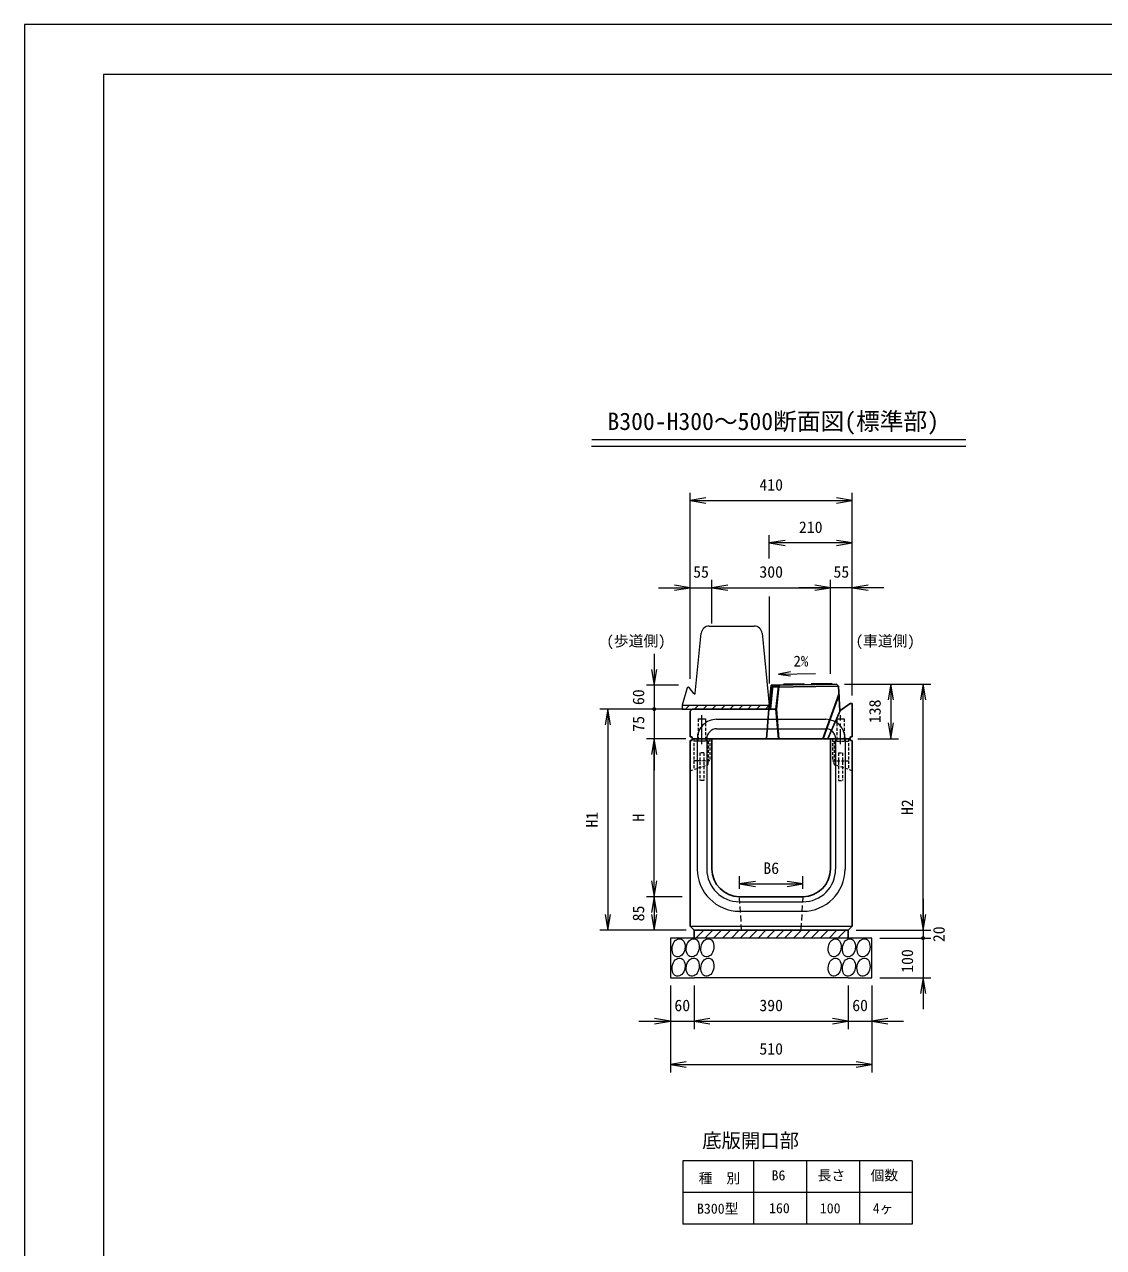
# Model space of a CAD drawing. Units: millimetres at full size, sheet at 1:20. Extents: x 0 to 8400, y 0 to 5940.
# Drawn here: x 0 to 2730, y 2844 to 5940 of the extents above; entities that cross this region are included whole.
import ezdxf
from ezdxf.enums import TextEntityAlignment as Align

# ---------------------------------------------------------------- set-up
doc = ezdxf.new("R2010")
doc.units = ezdxf.units.MM
doc.header["$LTSCALE"] = 20
for name, pattern in [('USER1', [0.5625, 0.375, -0.1875]), ('USER2', [1.125, 0.75, -0.375]), ('USER3', [3, 1.875, -0.375, 0.375, -0.375])]:
    doc.linetypes.add(name, pattern=pattern)
for name, color, linetype, lineweight in [('0_2', 7, 'Continuous', 25), ('1', 7, 'Continuous', 9), ('ACC(細線）', 4, 'USER1', 13), ('CON2(細線）', 6, 'Continuous', 13), ('CON（太線）', 1, 'Continuous', 25), ('TEXT(細線）', 1, 'Continuous', 13), ('WORKLAYER', 2, 'Continuous', 25), ('寸法線', 7, 'Continuous', 9), ('構造物-寸法', 7, 'Continuous', 9)]:
    doc.layers.add(name, color=color, linetype=linetype, lineweight=lineweight)
doc.styles.add('ＭＳ ゴシック', font='')
doc.styles.get('ＭＳ ゴシック').set_extended_font_data('MS Gothic')

# ---------------------------------------------------------------- blocks, each defined once
blk = doc.blocks.new('filled_dot')
at = {"color": 0, "linetype": 'Continuous', "lineweight": -2, "const_width": 1.25}
blk.add_lwpolyline([(-0.625, 0, 1), (0.625, 0, 1)], format="xyb", close=True, dxfattribs=at)
blk = doc.blocks.new('open_arrow')
at = {"color": 0, "linetype": 'Continuous', "lineweight": -2}
blk.add_lwpolyline([(7.5, 1.25), (0, 0), (7.5, -1.25)], dxfattribs=at)

msp = doc.modelspace()

# ---------------------------------------------------------------- linework, layer by layer
at = {"layer": '0_2', "lineweight": 13}
for p, q in [((1697.45, 4247.15), (1712.65, 4399.17)), ((1732.55, 4417.18), (1846.35, 4417.18)), ((1866.25, 4399.17), (1884.45, 4217.18)), ((1676.97, 4260.85), (1664.45, 4217.18)), ((1693.88, 4246.12), (1681.7, 4261.76)), ((1664.45, 4217.18), (1664.45, 4207.18)), ((1664.45, 4217.18), (1884.45, 4217.18)), ((1664.45, 4207.18), (1883.45, 4207.18))]:
    msp.add_line(p, q, dxfattribs=at)
at = {"layer": '0_2', "color": 3}
for p, q in [((1908.73, 4264.44), (1893.73, 4264.44)), ((1902.52, 4207.18), (1908.73, 4264.44)), ((1911.93, 4267.68), (1908.73, 4264.44)), ((1883.45, 4207.18), (1877.24, 4132.18)), ((1902.52, 4207.18), (1883.45, 4207.18)), ((1902.52, 4207.18), (1908.73, 4132.18))]:
    msp.add_line(p, q, dxfattribs=at)
at = {"layer": '0_2', "lineweight": 13}
for centre, radius, start, end in [((1732.55, 4397.18), 20, 90, 174.28941), ((1846.35, 4397.18), 20, 5.71059, 90), ((1679.57, 4260.1), 2.7, 37.91649, 164), ((1695.46, 4247.35), 2, 217.91649, 354.28941)]:
    msp.add_arc(centre, radius, start, end, dxfattribs=at)
at = {"layer": '1'}
for p, q in [((1434.94, 4872.72), (2381.68, 4872.72)), ((1435.53, 4889.13), (2382.26, 4889.13))]:
    msp.add_line(p, q, dxfattribs=at)
at = {"layer": 'ACC(細線）'}
for p, q in [((1704.44, 4182.18), (1723.44, 4182.18)), ((1704.44, 4182.18), (1704.44, 4132.18)), ((1723.44, 4182.18), (1723.44, 4132.18)), ((2055.44, 4182.18), (2055.44, 4132.18)), ((2055.44, 4182.18), (2074.44, 4182.18)), ((2074.44, 4182.18), (2074.44, 4132.18)), ((1693.44, 4132.18), (1693.44, 4076.18)), ((1734.44, 4132.18), (1693.44, 4132.18)), ((1734.44, 4126.18), (1693.44, 4126.18)), ((1703.94, 4132.18), (1703.94, 4126.18)), ((1723.94, 4132.18), (1723.94, 4126.18)), ((1729.94, 4126.18), (1729.94, 4076.18)), ((1734.44, 4132.18), (1734.44, 4076.18)), ((2044.44, 4132.18), (2085.44, 4132.18)), ((2044.44, 4132.18), (2044.44, 4076.18)), ((2044.44, 4132.18), (2085.44, 4132.18)), ((2044.44, 4126.18), (2085.44, 4126.18)), ((2048.94, 4126.18), (2048.94, 4076.18)), ((2054.94, 4132.18), (2054.94, 4126.18)), ((2074.94, 4132.18), (2074.94, 4126.18)), ((2085.44, 4132.18), (2085.44, 4076.18)), ((1708.94, 4096.18), (1708.94, 4026.18)), ((1718.94, 4096.18), (1708.94, 4096.18)), ((1718.94, 4096.18), (1718.94, 4026.18)), ((2059.94, 4096.18), (2059.94, 4026.18)), ((2059.94, 4096.18), (2069.94, 4096.18)), ((2069.94, 4096.18), (2069.94, 4026.18)), ((1684.44, 4051.18), (1727.88, 4065.5)), ((1693.44, 4076.18), (1693.44, 4054.15)), ((1734.44, 4076.18), (1693.44, 4076.18)), ((1729.94, 4068.35), (1729.94, 4076.18)), ((2044.44, 4076.18), (2085.44, 4076.18)), ((2048.94, 4068.35), (2048.94, 4076.18)), ((2094.44, 4051.18), (2051, 4065.5)), ((2085.44, 4076.18), (2085.44, 4054.15)), ((1718.94, 4026.18), (1708.94, 4026.18)), ((2059.94, 4026.18), (2069.94, 4026.18))]:
    msp.add_line(p, q, dxfattribs=at)
for centre, start, end in [((1726.94, 4068.35), 288.24585, 0), ((2051.94, 4068.35), 180, 251.75415)]:
    msp.add_arc(centre, 3, start, end, dxfattribs=at)
at = {"layer": 'CON2(細線）'}
for p, q in [((1751.44, 4181.18), (2027.44, 4181.18)), ((1751.44, 4157.18), (2027.44, 4157.18)), ((1702.44, 4132.18), (1702.44, 3802.05)), ((1726.44, 4132.18), (1726.44, 3802.06)), ((2052.44, 4132.18), (2052.44, 3802.18)), ((2076.44, 4132.18), (2076.44, 3802.18)), ((1809.44, 3719.18), (1969.44, 3719.18)), ((1809.44, 3695.18), (1969.44, 3695.18)), ((1684.44, 3657.18), (2094.44, 3657.18))]:
    msp.add_line(p, q, dxfattribs=at)
at = {"layer": 'CON2(細線）', "linetype": 'USER2'}
for p, q in [((1814.44, 3647.18), (1809.44, 3732.18)), ((1969.44, 3732.18), (1964.44, 3647.18))]:
    msp.add_line(p, q, dxfattribs=at)
at = {"layer": 'CON2(細線）'}
for centre, radius, start, end in [((1751.44, 4132.18), 49, 90, 180.00009), ((2027.44, 4132.18), 49, 0, 90), ((1751.44, 4132.18), 25, 90, 180.00009), ((2027.44, 4132.18), 25, 0, 90), ((1809.44, 3802.18), 107, 180.00009, 270), ((1809.44, 3802.18), 83, 180.00009, 270), ((1969.44, 3802.18), 83, 270, 0), ((1969.44, 3802.18), 107, 270, 0)]:
    msp.add_arc(centre, radius, start, end, dxfattribs=at)
at = {"layer": 'CON（太線）'}
for p, q in [((1889.45, 4267.27), (1883.45, 4207.18)), ((1890.47, 4264.44), (1884.78, 4207.5)), ((1893.97, 4267.36), (1887.97, 4207.18)), ((1889.45, 4267.27), (2054.73, 4270.42)), ((1921.44, 4269.88), (1972.44, 4270.86)), ((1991.44, 4271.22), (2042.44, 4272.19)), ((2054.73, 4270.42), (2059.75, 4265.42)), ((2059.75, 4265.42), (2063.39, 4202.93)), ((2089.44, 4221.18), (2063.39, 4202.93)), ((2094.44, 4221.18), (2089.44, 4221.18)), ((2094.44, 4137.18), (2094.44, 4221.18)), ((1689.45, 4207.18), (1684.44, 4202.18)), ((1684.44, 4202.18), (1684.44, 4137.18)), ((1689.45, 4207.18), (1883.45, 4207.18)), ((2063.18, 4206.45), (2064.91, 4204)), ((1688.44, 4137.18), (1684.44, 4137.18)), ((1688.44, 4127.18), (1684.44, 4127.18)), ((1684.44, 4127.18), (1684.44, 3657.18)), ((1690.44, 4132.18), (1688.44, 4137.18)), ((1690.44, 4132.18), (1688.44, 4127.18)), ((1690.44, 4132.18), (1739.44, 4132.18)), ((1690.44, 4132.18), (1739.44, 4132.18)), ((1690.44, 4132.18), (2088.44, 4132.18)), ((1739.44, 4132.18), (1739.44, 3802.08)), ((2039.44, 4132.18), (2088.44, 4132.18)), ((2039.44, 4132.18), (2039.44, 3802.18)), ((2039.44, 4132.18), (2088.44, 4132.18)), ((2088.44, 4132.18), (2090.44, 4137.18)), ((2088.44, 4132.18), (2090.44, 4127.18)), ((2090.44, 4137.18), (2094.44, 4137.18)), ((2090.44, 4127.18), (2094.44, 4127.18)), ((2094.44, 3657.18), (2094.44, 4127.18)), ((1969.44, 3732.18), (1809.44, 3732.18)), ((1684.44, 3657.18), (1694.44, 3647.18)), ((2094.44, 3657.18), (2084.44, 3647.18)), ((1694.44, 3647.18), (2084.44, 3647.18)), ((1694.44, 3647.18), (1694.44, 3627.18)), ((2084.44, 3647.18), (2084.44, 3627.18))]:
    msp.add_line(p, q, dxfattribs=at)
at = {"layer": 'CON（太線）', "color": 2}
msp.add_line((1888.94, 4262.17), (2059.75, 4265.42), dxfattribs=at)
at = {"layer": 'CON（太線）'}
for centre, start, end in [((1809.44, 3802.18), 180.00004, 270), ((1969.44, 3802.18), 270, 0)]:
    msp.add_arc(centre, 70, start, end, dxfattribs=at)
at = {"layer": 'TEXT(細線）'}
for p, q in [((2246.46, 3063.79), (1666.1, 3063.79)), ((1666.1, 3063.79), (1666.1, 2903.52)), ((1844.67, 3063.79), (1844.67, 2903.52)), ((1978.6, 3063.79), (1978.6, 2903.52)), ((2112.53, 3063.79), (2112.53, 2903.52)), ((2246.46, 3063.79), (2246.46, 2903.52)), ((2246.46, 2983.65), (1666.1, 2983.65)), ((2246.46, 2903.52), (1666.1, 2903.52))]:
    msp.add_line(p, q, dxfattribs=at)
at = {"layer": 'WORKLAYER', "color": 3}
msp.add_line((1887.97, 4207.18), (1893.97, 4267.36), dxfattribs=at)
at = {"layer": 'WORKLAYER'}
for p, q in [((1907.73, 4264.44), (1901.51, 4207.18)), ((1910.9, 4267.66), (1907.73, 4264.44)), ((1907.73, 4132.18), (1901.51, 4207.18))]:
    msp.add_line(p, q, dxfattribs=at)
at = {"layer": '寸法線'}
for p, q in [((1938.21, 4300.96), (1908.31, 4295.39)), ((1908.31, 4295.39), (2001.18, 4297.16)), ((1908.31, 4295.39), (1938.4, 4290.97))]:
    msp.add_line(p, q, dxfattribs=at)
at = {"layer": '構造物-寸法'}
for p, q in [((1684.44, 4283.5), (1684.44, 4754.76)), ((2094.44, 4241.18), (2094.44, 4754.76)), ((1684.44, 4734.76), (2094.44, 4734.76)), ((1884.45, 4587.93), (1884.45, 4647.49)), ((2094.44, 4241.18), (2094.44, 4647.49)), ((2094.44, 4627.49), (1884.45, 4627.49)), ((1684.44, 4283.5), (1684.44, 4534.36)), ((1739.44, 4423.76), (1739.44, 4534.36)), ((1739.44, 4423.76), (1739.44, 4534.36)), ((2039.44, 4297.13), (2039.44, 4534.36)), ((2039.44, 4295.89), (2039.44, 4534.36)), ((2094.44, 4241.18), (2094.44, 4534.36)), ((1604.44, 4514.36), (1819.44, 4514.36)), ((1739.44, 4514.36), (2039.44, 4514.36)), ((1884.45, 4491.91), (1884.45, 4271.79)), ((2174.44, 4514.36), (1959.44, 4514.36)), ((1593.51, 4347.27), (1593.51, 4127.18)), ((1654.71, 4267.27), (1573.51, 4267.27)), ((1890.47, 4264.44), (1893.65, 4264.12)), ((2060.89, 4246.19), (2019.59, 4132.18)), ((2061.02, 4243.61), (2020.65, 4132.18)), ((2074.73, 4270.42), (2211.85, 4270.42)), ((2074.73, 4270.42), (2293.76, 4270.42)), ((2191.85, 4270.42), (2191.85, 4132.18)), ((2273.76, 3647.18), (2273.76, 4270.42)), ((1672.81, 4207.18), (1682.81, 4217.18)), ((1695.26, 4207.18), (1705.26, 4217.18)), ((1717.71, 4207.18), (1727.71, 4217.18)), ((1740.16, 4207.18), (1750.16, 4217.18)), ((1762.61, 4207.18), (1772.61, 4217.18)), ((1785.06, 4207.18), (1795.06, 4217.18)), ((1807.52, 4207.18), (1817.52, 4217.18)), ((1829.97, 4207.18), (1839.97, 4217.18)), ((1852.42, 4207.18), (1862.42, 4217.18)), ((1874.87, 4207.18), (1884.4, 4216.72)), ((1670.44, 4207.18), (1455.86, 4207.18)), ((1475.86, 4207.18), (1475.86, 3647.18)), ((1669.44, 4207.18), (1573.51, 4207.18)), ((1669.45, 4207.18), (1573.51, 4207.18)), ((1593.51, 4207.18), (1593.51, 4052.18)), ((1713.94, 4118.47), (1713.94, 4192.07)), ((1887.97, 4207.18), (1884.78, 4207.5)), ((2063.38, 4203.03), (2031.86, 4132.18)), ((2064.91, 4204), (2032.96, 4132.18)), ((1670.44, 4132.18), (1573.51, 4132.18)), ((1673.44, 4132.18), (1573.51, 4132.18)), ((1593.51, 3732.18), (1593.51, 4132.18)), ((2019.59, 4132.18), (2032.96, 4132.18)), ((2108.44, 4132.18), (2211.85, 4132.18)), ((1809.44, 3752.18), (1809.44, 3784.39)), ((1969.44, 3752.18), (1969.44, 3784.39)), ((1809.44, 3764.39), (1969.44, 3764.39)), ((1664.44, 3732.18), (1573.51, 3732.18)), ((1664.44, 3732.18), (1573.51, 3732.18)), ((1593.51, 3732.18), (1593.51, 3647.18)), ((2273.76, 3727.18), (2273.76, 3547.18)), ((1674.44, 3647.18), (1455.86, 3647.18)), ((1674.44, 3647.18), (1573.51, 3647.18)), ((1694.44, 3627.18), (1634.44, 3627.18)), ((1634.44, 3627.18), (1634.44, 3527.18)), ((1694.44, 3645.09), (1694.48, 3645.14)), ((2084.44, 3627.18), (1694.44, 3627.18)), ((1694.48, 3645.14), (1696.53, 3647.18)), ((1698.98, 3627.18), (1718.98, 3647.18)), ((1721.43, 3627.18), (1741.43, 3647.18)), ((1743.88, 3627.18), (1763.88, 3647.18)), ((1766.33, 3627.18), (1786.33, 3647.18)), ((1788.78, 3627.18), (1808.78, 3647.18)), ((1811.23, 3627.18), (1831.23, 3647.18)), ((1833.68, 3627.18), (1853.68, 3647.18)), ((1856.13, 3627.18), (1876.13, 3647.18)), ((1878.58, 3627.18), (1898.58, 3647.18)), ((1901.03, 3627.18), (1921.03, 3647.18)), ((1923.48, 3627.18), (1943.48, 3647.18)), ((1945.93, 3627.18), (1965.93, 3647.18)), ((1968.39, 3627.18), (1988.39, 3647.18)), ((1990.84, 3627.18), (2010.84, 3647.18)), ((2013.29, 3627.18), (2033.29, 3647.18)), ((2035.74, 3627.18), (2055.74, 3647.18)), ((2058.19, 3627.18), (2078.19, 3647.18)), ((2080.64, 3627.18), (2084.44, 3630.98)), ((2144.44, 3627.18), (2084.44, 3627.18)), ((2104.44, 3647.18), (2293.76, 3647.18)), ((2104.44, 3647.18), (2293.76, 3647.18)), ((2144.44, 3527.18), (2144.44, 3627.18)), ((2164.44, 3627.18), (2293.76, 3627.18)), ((2164.44, 3627.18), (2293.76, 3627.18)), ((2273.76, 3627.18), (2273.76, 3447.18)), ((1634.44, 3527.18), (1694.44, 3527.18)), ((1634.44, 3507.18), (1634.44, 3397.02)), ((1634.44, 3507.18), (1634.44, 3287.1)), ((2084.44, 3527.18), (1694.44, 3527.18)), ((1694.44, 3507.18), (1694.44, 3397.02)), ((1694.44, 3507.18), (1694.44, 3397.02)), ((2084.44, 3527.18), (2144.44, 3527.18)), ((2084.44, 3507.18), (2084.44, 3397.02)), ((2084.44, 3507.18), (2084.44, 3397.02)), ((2144.44, 3507.18), (2144.44, 3397.02)), ((2144.44, 3507.18), (2144.44, 3287.1)), ((2164.44, 3527.18), (2293.76, 3527.18)), ((1554.44, 3417.02), (1774.44, 3417.02)), ((1694.44, 3417.02), (2084.44, 3417.02)), ((2004.44, 3417.02), (2224.44, 3417.02)), ((1634.44, 3307.1), (2144.44, 3307.1))]:
    msp.add_line(p, q, dxfattribs=at)
at = {"layer": '構造物-寸法', "color": 1}
for p, q in [((1919.44, 4267.85), (1921.44, 4269.88)), ((1972.44, 4270.86), (1974.44, 4268.89)), ((1989.45, 4269.18), (1991.44, 4271.22)), ((2042.44, 4272.19), (2045.4, 4270.25))]:
    msp.add_line(p, q, dxfattribs=at)
at = {"layer": '構造物-寸法', "color": 5}
for p, q in [((2060.89, 4246.19), (2019.59, 4132.18)), ((2032.96, 4132.18), (2064.91, 4204))]:
    msp.add_line(p, q, dxfattribs=at)
at = {"layer": '構造物-寸法', "linetype": 'USER3'}
msp.add_line((2064.94, 4118.47), (2064.94, 4192.07), dxfattribs=at)
at = {"layer": '構造物-寸法', "color": 2}
msp.add_lwpolyline([(0, 5940), (0, 0), (8400, 0), (8400, 5940)], close=True, dxfattribs=at)
at = {"layer": '構造物-寸法'}
msp.add_lwpolyline([(200, 5813.45), (200, 273.45), (8200, 273.45), (8200, 5813.45)], close=True, dxfattribs=at)
for centre in [(1655.03, 3602.76), (1691.03, 3602.76), (1728.03, 3602.76), (2050.03, 3602.76), (2086.03, 3602.76), (2123.03, 3602.76), (1655.03, 3553.76), (1691.03, 3553.76), (1728.03, 3553.76), (2050.03, 3553.76), (2086.03, 3553.76), (2123.03, 3553.76)]:
    msp.add_ellipse(centre, major_axis=(-4.13, -22.89), ratio=0.698644, dxfattribs=at)

# ---------------------------------------------------------------- block references
at = {"layer": '構造物-寸法', "xscale": 5.33, "yscale": 5.33}
for p in [(1684.44, 4734.76), (1884.45, 4627.49), (1739.44, 4514.36), (1739.44, 4514.36), (2094.44, 4514.36), (1809.44, 3764.39), (1694.44, 3417.02), (1694.44, 3417.02), (2144.44, 3417.02), (1634.44, 3307.1)]:
    msp.add_blockref('open_arrow', p, dxfattribs=at)
at = {"layer": '構造物-寸法'}
for name, p, xscale, yscale, rotation in [('open_arrow', (2094.44, 4734.76), 5.33, 5.33, 180), ('open_arrow', (2094.44, 4627.49), 5.33, 5.33, 180), ('open_arrow', (1684.44, 4514.36), 5.33, 5.33, 180), ('open_arrow', (2039.44, 4514.36), 5.33, 5.33, 180), ('open_arrow', (2039.44, 4514.36), 5.33, 5.33, 180), ('open_arrow', (1593.51, 4267.27), 5.33, 5.33, 90), ('open_arrow', (2191.85, 4270.42), 5.33, 5.33, 270), ('open_arrow', (2273.76, 4270.42), 5.33, 5.33, 270), ('filled_dot', (1593.51, 4207.18), 4, 4, 270), ('filled_dot', (1593.51, 4207.18), 4, 4, 270), ('open_arrow', (1475.86, 4207.18), 5.33, 5.33, 270), ('open_arrow', (2191.85, 4132.18), 5.33, 5.33, 90), ('open_arrow', (1593.51, 4132.18), 5.33, 5.33, 270), ('open_arrow', (1593.51, 4132.18), 5.33, 5.33, 270), ('open_arrow', (1593.51, 3732.18), 5.33, 5.33, 90), ('open_arrow', (1969.44, 3764.39), 5.33, 5.33, 180), ('open_arrow', (1593.51, 3732.18), 5.33, 5.33, 270), ('open_arrow', (1475.86, 3647.18), 5.33, 5.33, 90), ('open_arrow', (1593.51, 3647.18), 5.33, 5.33, 90), ('open_arrow', (2273.76, 3647.18), 5.33, 5.33, 90), ('open_arrow', (2273.76, 3647.18), 5.33, 5.33, 90), ('filled_dot', (2273.76, 3627.18), 4, 4, 270), ('filled_dot', (2273.76, 3627.18), 4, 4, 270), ('open_arrow', (2273.76, 3527.18), 5.33, 5.33, 270), ('open_arrow', (1634.44, 3417.02), 5.33, 5.33, 180), ('open_arrow', (2084.44, 3417.02), 5.33, 5.33, 180), ('open_arrow', (2084.44, 3417.02), 5.33, 5.33, 180), ('open_arrow', (2144.44, 3307.1), 5.33, 5.33, 180)]:
    msp.add_blockref(name, p, dxfattribs=dict(at, xscale=xscale, yscale=yscale, rotation=rotation))

# ---------------------------------------------------------------- texts
at = {"layer": 'TEXT(細線）', "style": 'ＭＳ ゴシック'}
for s, height, p in [('底版開口部', 35.92, (1837.31, 3114.86)), ('種\u3000別', 25.66, (1758.37, 3019.51)), ('B6', 25.66, (1907.88, 3026.94)), ('長さ', 25.66, (2041.81, 3026.94)), ('個数', 25.66, (2175.74, 3026.94)), ('160', 25.66, (1910.23, 2943.85)), ('100', 25.66, (2038.73, 2943.51)), ('4ヶ', 25.66, (2172.66, 2943.51))]:
    msp.add_text(s, height=height, dxfattribs=at).set_placement(p, align=Align.MIDDLE_CENTER)
msp.add_text('B300型', height=25.66, dxfattribs=at).set_placement((1754.2, 2922.09), align=Align.BOTTOM_CENTER)
at = {"layer": '寸法線', "style": 'ＭＳ ゴシック'}
msp.add_text('B300-H300～500断面図(標準部)', height=43.99, dxfattribs=at).set_placement((1475.13, 4900.31), align=Align.BOTTOM_LEFT)
msp.add_text('2%', height=27.49, dxfattribs=at).set_placement((1964.61, 4306.6), align=Align.BOTTOM_CENTER)
at = {"layer": '構造物-寸法', "style": 'ＭＳ ゴシック'}
for s, p in [('410', (1889.44, 4774.76)), ('210', (1989.45, 4667.49)), ('55', (1711.94, 4554.36)), ('300', (1889.44, 4554.36)), ('55', (2066.94, 4554.36)), ('B6', (1889.44, 3804.39)), ('60', (1664.44, 3457.02)), ('390', (1889.44, 3457.02)), ('60', (2114.44, 3457.02)), ('510', (1889.44, 3347.1))]:
    msp.add_text(s, height=29.33, dxfattribs=at).set_placement(p, align=Align.MIDDLE_CENTER)
for s, p in [('(歩道側)', (1472.51, 4357.65)), ('(車道側)', (2103.11, 4357.65))]:
    msp.add_text(s, height=27.49, dxfattribs=at).set_placement(p, align=Align.BOTTOM_LEFT)
for s, p in [('60', (1553.51, 4237.23)), ('138', (2151.85, 4201.3)), ('75', (1553.51, 4169.68)), ('H2', (2233.76, 3958.8)), ('H1', (1435.86, 3927.18)), ('H', (1553.51, 3932.18)), ('85', (1553.51, 3689.68)), ('20', (2313.76, 3637.18)), ('100', (2233.76, 3569.39))]:
    msp.add_text(s, height=29.33, rotation=90, dxfattribs=at).set_placement(p, align=Align.MIDDLE_CENTER)

doc.saveas('drawing.dxf')
